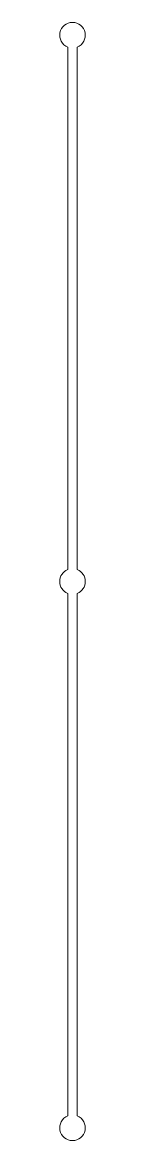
# Model space of a CAD drawing. Header units: inches. Extents: x -0.4 to 0.4, y -0.4 to 32.4.
import ezdxf

# ---------------------------------------------------------------- set-up
doc = ezdxf.new("R2010")
doc.units = ezdxf.units.IN
doc.layers.add('thru', color=7, linetype='CONTINUOUS', lineweight=0)

msp = doc.modelspace()

# ---------------------------------------------------------------- linework, layer by layer
at = {"layer": 'thru'}
for p, q in [((-0.141, 16.347), (-0.141, 31.653)), ((0.141, 16.347), (0.141, 31.653)), ((-0.141, 0.347), (-0.141, 15.653)), ((0.141, 0.347), (0.141, 15.653))]:
    msp.add_line(p, q, dxfattribs=at)
for centre, start, end in [((0, 32), 292.0861, 247.9139), ((0, 16), 112.0861, 247.9139), ((0, 16), 292.0861, 67.9139), ((0, 0), 112.0861, 67.9139)]:
    msp.add_arc(centre, 0.375, start, end, dxfattribs=at)

doc.saveas('drawing.dxf')
